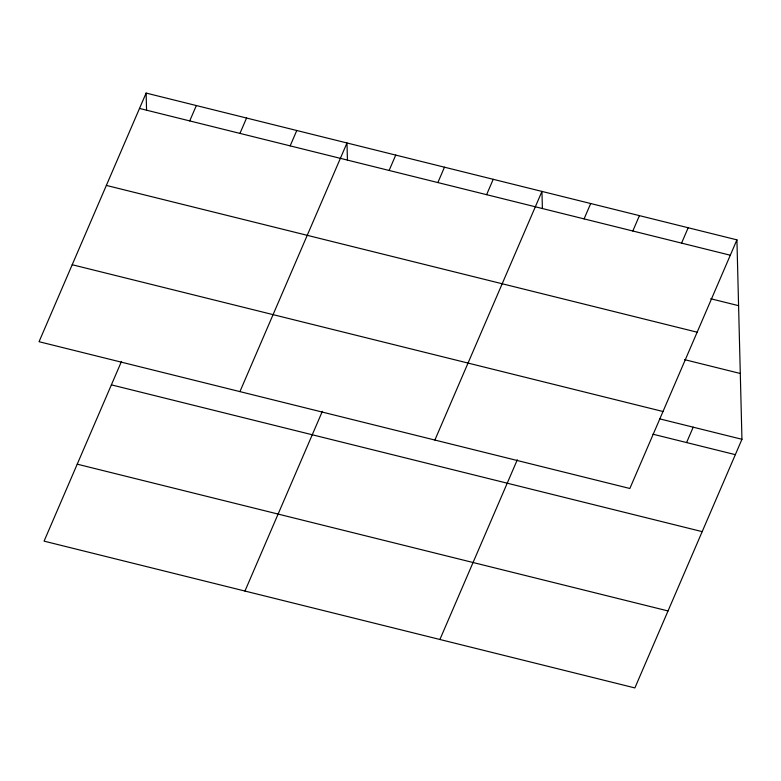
<?xml version="1.0" encoding="UTF-8"?>
<svg xmlns="http://www.w3.org/2000/svg" width="781" height="781" viewBox="0 0 781 781"><rect width="100%" height="100%" fill="white"/><g stroke="black" fill="none" stroke-linecap="round" stroke-linejoin="round"><path stroke-width="1.17" d="M146.125 93.076L39.05 341.707L629.847 488.486L736.922 239.855L146.125 93.076L146.555 110.141M189.724 120.918L196.343 105.552M121.475 361.437L44.078 541.145L634.875 687.924L741.95 439.293L736.922 239.855M239.943 133.395L246.562 118.029M290.161 145.871L296.78 130.505M239.923 391.613L346.998 142.982L347.428 160.046M389.114 170.463L395.733 155.087M244.951 591.051L322.348 411.343M437.858 182.569L444.477 167.202M486.602 194.674L493.221 179.308M434.88 440.045L541.955 191.413L542.385 208.478M584.081 218.895L590.7 203.529M439.908 639.483L517.305 459.775M632.815 231L639.434 215.634M681.559 243.116L688.178 227.749M686.587 442.554L693.206 427.187M139.506 108.442L730.303 255.221M710.73 298.752L738.582 305.674M106.353 185.419L697.15 332.198M684.586 359.641L740.29 373.484M72.203 264.73L662.991 411.509M659.554 418.821L741.95 439.293M652.936 434.197L735.331 454.659M111.39 384.857L702.178 531.636M77.231 464.168L668.028 610.947"/></g></svg>
